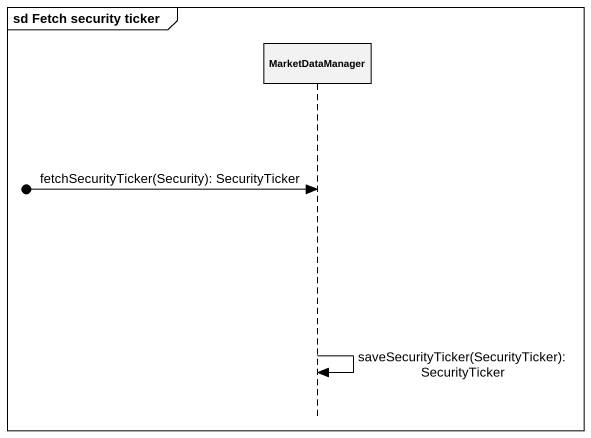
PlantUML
@startuml
mainframe sd Fetch security ticker
hide footbox
participant MarketDataManager

[o-> MarketDataManager : fetchSecurityTicker(Security): SecurityTicker
MarketDataManager -> MarketDataManager : saveSecurityTicker(SecurityTicker): SecurityTicker
@enduml
